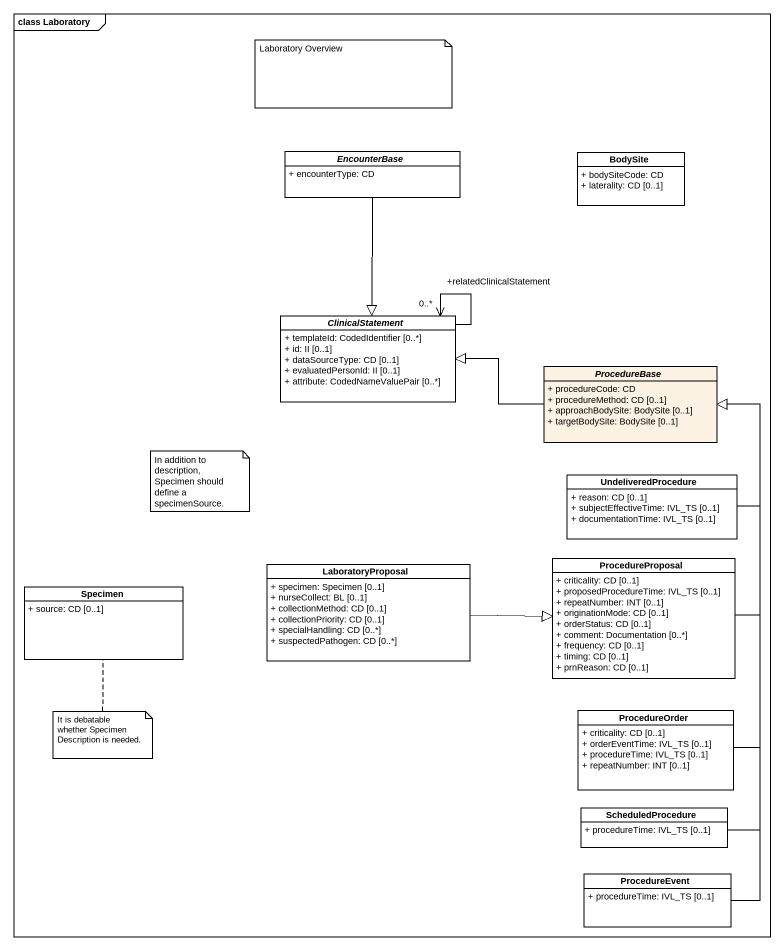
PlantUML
@startuml
mainframe class Laboratory
hide circle
hide empty members
skinparam classAttributeIconSize 0
abstract class EncounterBase {
  + encounterType: CD
}
class BodySite {
  + bodySiteCode: CD
  + laterality: CD [0..1]
}
abstract class ClinicalStatement {
  + templateId: CodedIdentifier [0..*]
  + id: II [0..1]
  + dataSourceType: CD [0..1]
  + evaluatedPersonId: II [0..1]
  + attribute: CodedNameValuePair [0..*]
}
abstract class ProcedureBase #FCF2E3 {
  + procedureCode: CD
  + procedureMethod: CD [0..1]
  + approachBodySite: BodySite [0..1]
  + targetBodySite: BodySite [0..1]
}
class UndeliveredProcedure {
  + reason: CD [0..1]
  + subjectEffectiveTime: IVL_TS [0..1]
  + documentationTime: IVL_TS [0..1]
}
class LaboratoryProposal {
  + specimen: Specimen [0..1]
  + nurseCollect: BL [0..1]
  + collectionMethod: CD [0..1]
  + collectionPriority: CD [0..1]
  + specialHandling: CD [0..*]
  + suspectedPathogen: CD [0..*]
}
class ProcedureProposal {
  + criticality: CD [0..1]
  + proposedProcedureTime: IVL_TS [0..1]
  + repeatNumber: INT [0..1]
  + originationMode: CD [0..1]
  + orderStatus: CD [0..1]
  + comment: Documentation [0..*]
  + frequency: CD [0..1]
  + timing: CD [0..1]
  + prnReason: CD [0..1]
}
class Specimen {
  + source: CD [0..1]
}
class ProcedureOrder {
  + criticality: CD [0..1]
  + orderEventTime: IVL_TS [0..1]
  + procedureTime: IVL_TS [0..1]
  + repeatNumber: INT [0..1]
}
class ScheduledProcedure {
  + procedureTime: IVL_TS [0..1]
}
class ProcedureEvent {
  + procedureTime: IVL_TS [0..1]
}
EncounterBase --|> ClinicalStatement
ClinicalStatement --> "+relatedClinicalStatement\n0..*" ClinicalStatement
ProcedureBase -left-|> ClinicalStatement
UndeliveredProcedure -up-|> ProcedureBase
LaboratoryProposal -right-|> ProcedureProposal
ProcedureProposal -up-|> ProcedureBase
ProcedureOrder -up-|> ProcedureBase
ScheduledProcedure -up-|> ProcedureBase
ProcedureEvent -up-|> ProcedureBase
note as N1
  Laboratory Overview
end note
note as N2
  In addition to description, Specimen should define a specimenSource.
end note
note bottom of Specimen : It is debatable whether Specimen Description is needed.
@enduml
